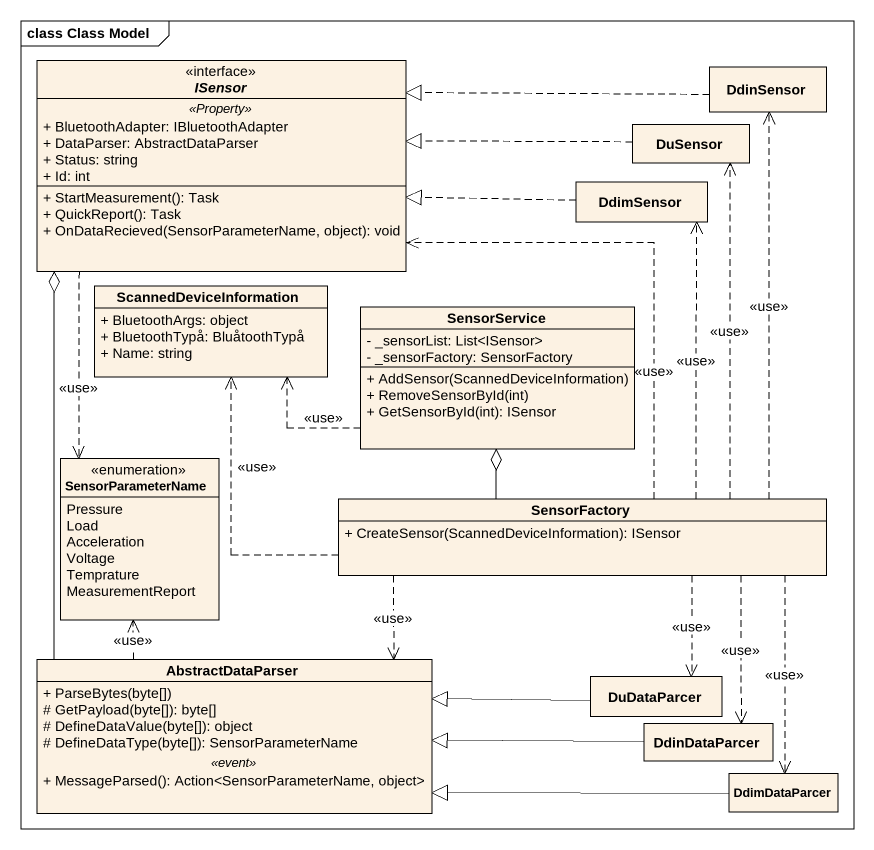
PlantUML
@startuml
mainframe class Class Model
hide circle
hide empty members
skinparam classAttributeIconSize 0
interface ISensor {
  .. <<Property>> ..
  + BluetoothAdapter: IBluetoothAdapter
  + DataParser: AbstractDataParser
  + Status: string
  + Id: int
  --
  + StartMeasurement(): Task
  + QuickReport(): Task
  + OnDataRecieved(SensorParameterName, object): void
}
class DdinSensor
class DuSensor
class DdimSensor
class ScannedDeviceInformation {
  + BluetoothArgs: object
  + BluetoothTypå: BluåtoothTypå
  + Name: string
}
class SensorService {
  - _sensorList: List<ISensor>
  - _sensorFactory: SensorFactory
  + AddSensor(ScannedDeviceInformation)
  + RemoveSensorById(int)
  + GetSensorById(int): ISensor
}
enum SensorParameterName {
  Pressure
  Load
  Acceleration
  Voltage
  Temprature
  MeasurementReport
}
class SensorFactory {
  + CreateSensor(ScannedDeviceInformation): ISensor
}
class AbstractDataParser {
  + ParseBytes(byte[])
  # GetPayload(byte[]): byte[]
  # DefineDataValue(byte[]): object
  # DefineDataType(byte[]): SensorParameterName
  .. <<event>> ..
  + MessageParsed(): Action<SensorParameterName, object>
}
class DuDataParcer
class DdinDataParcer
class DdimDataParcer
ISensor ..> SensorParameterName : <<use>>
DdinSensor .left.|> ISensor
DuSensor .left.|> ISensor
DdimSensor .left.|> ISensor
SensorService .left.> ScannedDeviceInformation : <<use>>
SensorFactory .up.> ISensor : <<use>>
SensorFactory .up.> DdinSensor : <<use>>
SensorFactory .up.> DuSensor : <<use>>
SensorFactory .up.> DdimSensor : <<use>>
SensorFactory .left.> ScannedDeviceInformation : <<use>>
SensorFactory -up-o SensorService
SensorFactory .left.> AbstractDataParser : <<use>>
SensorFactory ..> DuDataParcer : <<use>>
SensorFactory ..> DdinDataParcer : <<use>>
SensorFactory ..> DdimDataParcer : <<use>>
AbstractDataParser -up-o ISensor
AbstractDataParser .up.> SensorParameterName : <<use>>
DuDataParcer -left-|> AbstractDataParser
DdinDataParcer -left-|> AbstractDataParser
DdimDataParcer -left-|> AbstractDataParser
@enduml
